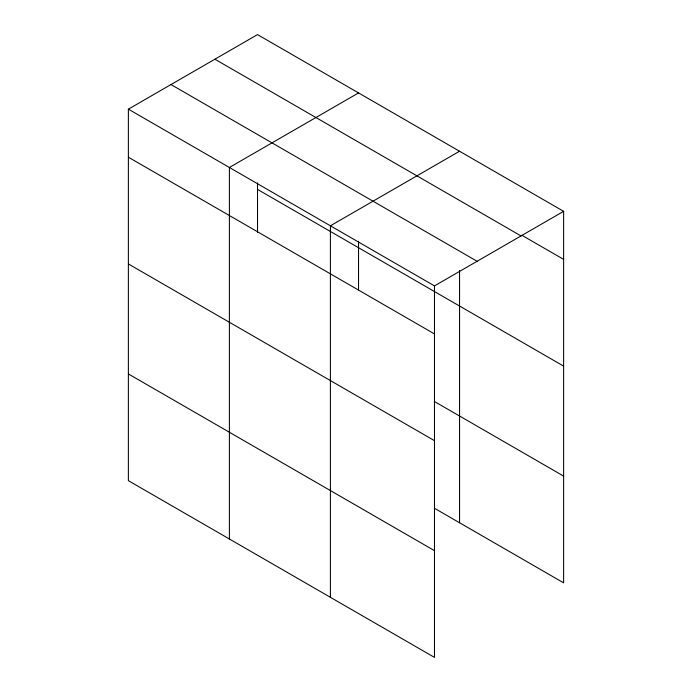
<?xml version="1.0" encoding="UTF-8"?>
<svg xmlns="http://www.w3.org/2000/svg" width="692" height="692" viewBox="0 0 692 692"><rect width="100%" height="100%" fill="white"/><g stroke="black" fill="none" stroke-linecap="round" stroke-linejoin="round"><path stroke-width="1.04" d="M128.375 109.163L434.481 285.891L434.481 657.4L128.375 480.672L128.375 109.163L257.519 34.6L563.625 211.328L563.625 582.837L434.299 508.17M358.534 92.918L229.389 167.481L229.389 538.99M459.549 151.237L330.404 225.8L330.404 597.308M434.481 285.891L563.625 211.328M521.811 235.228L563.625 259.37M214.901 59.209L521.007 235.929M170.993 84.554L477.099 261.282M257.519 189.392L563.625 366.12M128.375 157.205L434.481 333.933M434.299 401.429L563.625 476.096M128.375 263.946L434.481 440.674M128.375 373.931L434.481 550.659M459.549 270.451L459.549 522.754M358.534 241.24L358.534 289.758M257.519 182.922L257.519 232.521"/></g></svg>
